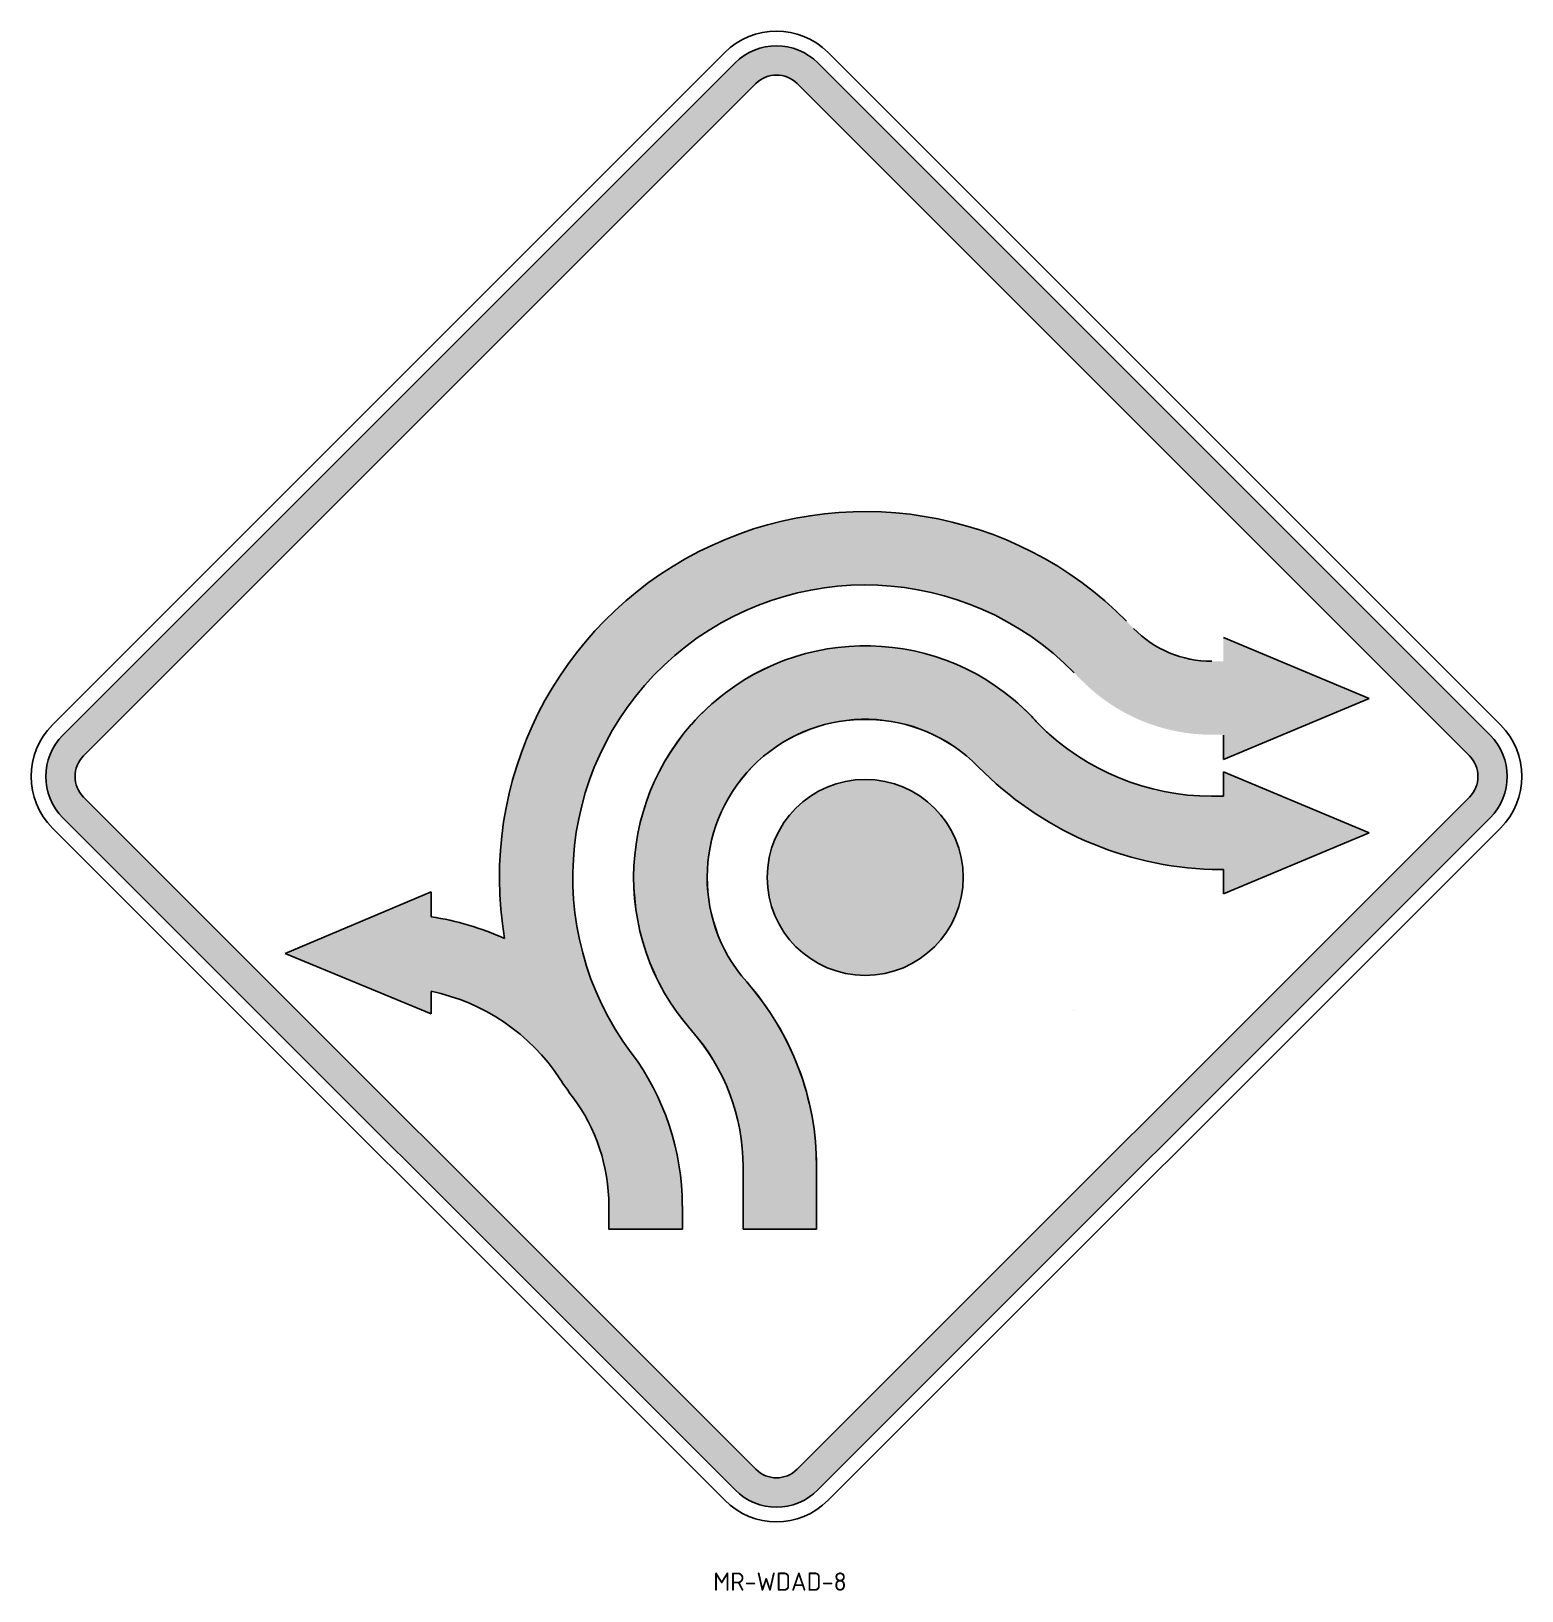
# Model space of a CAD drawing. Extents: x 126 to 330, y 42 to 256.
import ezdxf

# ---------------------------------------------------------------- set-up
doc = ezdxf.new("R2010")
doc.units = 0
doc.header["$MEASUREMENT"] = 0
doc.linetypes.add('CENTERX2', pattern=[101.6, 63.5, -12.7, 12.7, -12.7])
doc.layers.get('DEFPOINTS').update_dxf_attribs({"linetype": 'CONTINUOUS'})
for name, color, linetype in [('L25', 1, 'CONTINUOUS'), ('L35', 3, 'CONTINUOUS'), ('T25', 1, 'CONTINUOUS'), ('TBLK25', 1, 'CONTINUOUS')]:
    doc.layers.add(name, color=color, linetype=linetype)
doc.styles.add('ISO', font='iso3098b.shx')

msp = doc.modelspace()

# ---------------------------------------------------------------- hatches: boundary and pattern name
at = {"layer": 'T25', "linetype": 'CENTERX2'}
h = msp.add_hatch(color=256, dxfattribs=at)
h.paths.add_polyline_path([(201.45, 129.6), (160.72, 129.6), (180.68, 121.37), (180.68, 124.42, -0.197983), (198.29, 112.46, 0.015054), (200.03, 109.99, -0.163733), (204.99, 94.96), (204.99, 91.89), (215.04, 91.89), (215.04, 95.1, 0.162278), (208.06, 116.02, -0.095319)])
h.paths.add_polyline_path([(268.61, 168), (269.62, 166.98, 0.200043), (287.36, 159.52), (289.02, 159.52), (289.02, 156.2), (308.98, 164.55), (289.02, 172.89), (289.02, 169.57), (287.43, 169.57, -0.201513), (276.74, 174.06), (275.78, 175.04, 0.734665), (190.73, 131.64, 0.069335), (180.68, 134.63), (180.68, 138.05), (160.72, 129.6), (201.45, 129.6, -0.771935)])
h = msp.add_hatch(color=256, dxfattribs=at)
h.paths.add_polyline_path([(223.84, 125.71, -0.055168), (221.1, 129.6), (210.14, 129.6, 0.097255), (216.3, 119.07, -0.182676), (223.35, 100.41), (223.35, 91.89), (233.4, 91.89), (233.4, 100.41, 0.182676)])
h.paths.add_polyline_path([(255.5, 155.15, 0.193014), (287.5, 141.08), (289.02, 141.08), (289.02, 137.76), (308.98, 146.11), (289.02, 154.46), (289.02, 151.13, -0.102256), (275.58, 153.3, -0.091662), (265.19, 159.61, -0.034168), (262.67, 162.18, 0.800888), (210.14, 129.6), (221.1, 129.6, -0.871986)])
h = msp.add_hatch(color=256, dxfattribs=at)
edge = h.paths.add_edge_path()
edge.add_arc((240.05, 140.01), 13.4, 0, 360)
at = {"layer": 'TBLK25', "linetype": 'CENTERX2'}
h = msp.add_hatch(color=256, dxfattribs=at)
h.paths.add_polyline_path([(322.67, 156.64, -0.198872), (323.84, 153.82), (327.84, 153.82, 0.198872), (325.49, 159.47), (233.57, 251.4, 0.198872), (227.91, 253.74), (227.91, 249.74, -0.198872), (230.74, 248.57)])
h.paths.add_polyline_path([(225.09, 248.57, -0.198952), (227.91, 249.74), (227.91, 253.74, 0.198952), (222.26, 251.4), (130.33, 159.47, 0.198872), (127.99, 153.82), (131.99, 153.82, -0.198872), (133.16, 156.64)])
h.paths.add_polyline_path([(222.26, 56.23, 0.198952), (227.91, 53.89), (227.91, 57.89, -0.198952), (225.09, 59.06), (133.16, 150.99, -0.198952), (131.99, 153.82), (127.99, 153.82, 0.198952), (130.33, 148.16)])
h.paths.add_polyline_path([(230.74, 59.06, -0.198872), (227.91, 57.89), (227.91, 53.89, 0.198872), (233.57, 56.23), (325.49, 148.16, 0.198952), (327.84, 153.82), (323.84, 153.82, -0.198952), (322.67, 150.99)])

# ---------------------------------------------------------------- linework, layer by layer
at = {"layer": 'DEFPOINTS', "color": 0, "linetype": 'BYBLOCK'}
msp.add_point((240.05, 140.01), dxfattribs=at)
at = {"layer": 'L25'}
for p, q in [((160.72, 129.6), (180.68, 138.05)), ((180.68, 138.05), (180.68, 134.63)), ((180.68, 121.37), (160.72, 129.6)), ((180.68, 124.42), (180.68, 121.37)), ((223.35, 100.41), (223.35, 91.89)), ((233.4, 91.89), (233.4, 100.41)), ((204.99, 91.89), (204.99, 95.1)), ((215.04, 95.1), (215.04, 91.89)), ((215.04, 91.89), (204.99, 91.89)), ((223.35, 91.89), (233.4, 91.89))]:
    msp.add_line(p, q, dxfattribs=at)
msp.add_circle((240.05, 140.01), 13.4, dxfattribs=at)
for centre, radius, start, end in [((240.05, 140.01), 50.03, 44.427, 189.6407), ((240.05, 140.01), 39.99, 44.427, 216.8699), ((287.43, 184.54), 14.97, 224.427, 270), ((240.05, 140.01), 31.67, 44.427, 221.4096), ((240.05, 140.01), 21.62, 44.427, 221.4096), ((174.97, 97.07), 37.99, 65.4946, 81.3597), ((174.97, 97.07), 27.95, 33.4201, 78.2151), ((195.14, 100.41), 38.26, 360, 41.4096), ((195.14, 100.41), 28.21, 0, 41.4096), ((180.17, 95.1), 34.86, 360, 36.8699), ((240.05, 140.01), 50.03, 213.4201, 216.8699), ((180.17, 95.1), 24.82, 360, 36.8699)]:
    msp.add_arc(centre, radius, start, end, dxfattribs=at)
at = {"layer": 'L35'}
for p, q in [((220.84, 252.81), (128.92, 160.89)), ((326.91, 160.89), (234.98, 252.81)), ((128.92, 146.74), (220.84, 54.82)), ((234.98, 54.82), (326.91, 146.74))]:
    msp.add_line(p, q, dxfattribs=at)
for centre, start, end in [((227.91, 245.74), 45, 135), ((135.99, 153.81), 135, 225), ((319.84, 153.81), 315, 45), ((227.91, 61.89), 225, 315)]:
    msp.add_arc(centre, 10, start, end, dxfattribs=at)
at = {"layer": 'T25', "linetype": 'CENTERX2'}
msp.add_line((268.58, 121.74), (268.58, 121.74), dxfattribs=at)
msp.add_lwpolyline([(289.02, 172.84), (308.98, 164.49), (289.02, 156.14), (289.02, 159.47)], dxfattribs=at)
msp.add_lwpolyline([(289.02, 137.76), (308.98, 146.11), (289.02, 154.46), (289.02, 151.13, -0.195059), (265.19, 159.61, -0.034168), (262.67, 162.18, 0.974009), (216.3, 119.07, -0.182676), (223.35, 100.41), (223.35, 91.89), (233.4, 91.89), (233.4, 100.41, 0.182676), (223.84, 125.71, -0.974009), (255.5, 155.15, 0.193014), (287.5, 141.08), (289.02, 141.08)], format="xyb", close=True, dxfattribs=at)
at = {"layer": 'TBLK25', "color": 1}
for p, q in [((222.26, 251.4), (130.33, 159.47)), ((325.49, 159.47), (233.57, 251.4)), ((225.09, 248.57), (133.16, 156.64)), ((322.67, 156.64), (230.74, 248.57)), ((133.16, 150.99), (225.09, 59.06)), ((230.74, 59.06), (322.67, 150.99)), ((130.33, 148.16), (222.26, 56.23)), ((233.57, 56.23), (325.49, 148.16))]:
    msp.add_line(p, q, dxfattribs=at)
for centre, radius, start, end in [((227.91, 245.74), 8, 45, 135), ((227.91, 245.74), 4, 45, 135), ((135.99, 153.81), 8, 135, 225), ((319.84, 153.81), 8, 315, 45), ((135.99, 153.81), 4, 135, 225), ((319.84, 153.81), 4, 315, 45), ((227.91, 61.89), 4, 225, 315), ((227.91, 61.89), 8, 225, 315)]:
    msp.add_arc(centre, radius, start, end, dxfattribs=at)

# ---------------------------------------------------------------- texts
at = {"layer": 'T25', "linetype": 'CENTERX2', "style": 'ISO'}
msp.add_text('MR-WDAD-8', height=2.5, dxfattribs=at).set_placement((219.26, 42.45))

doc.saveas('drawing.dxf')
